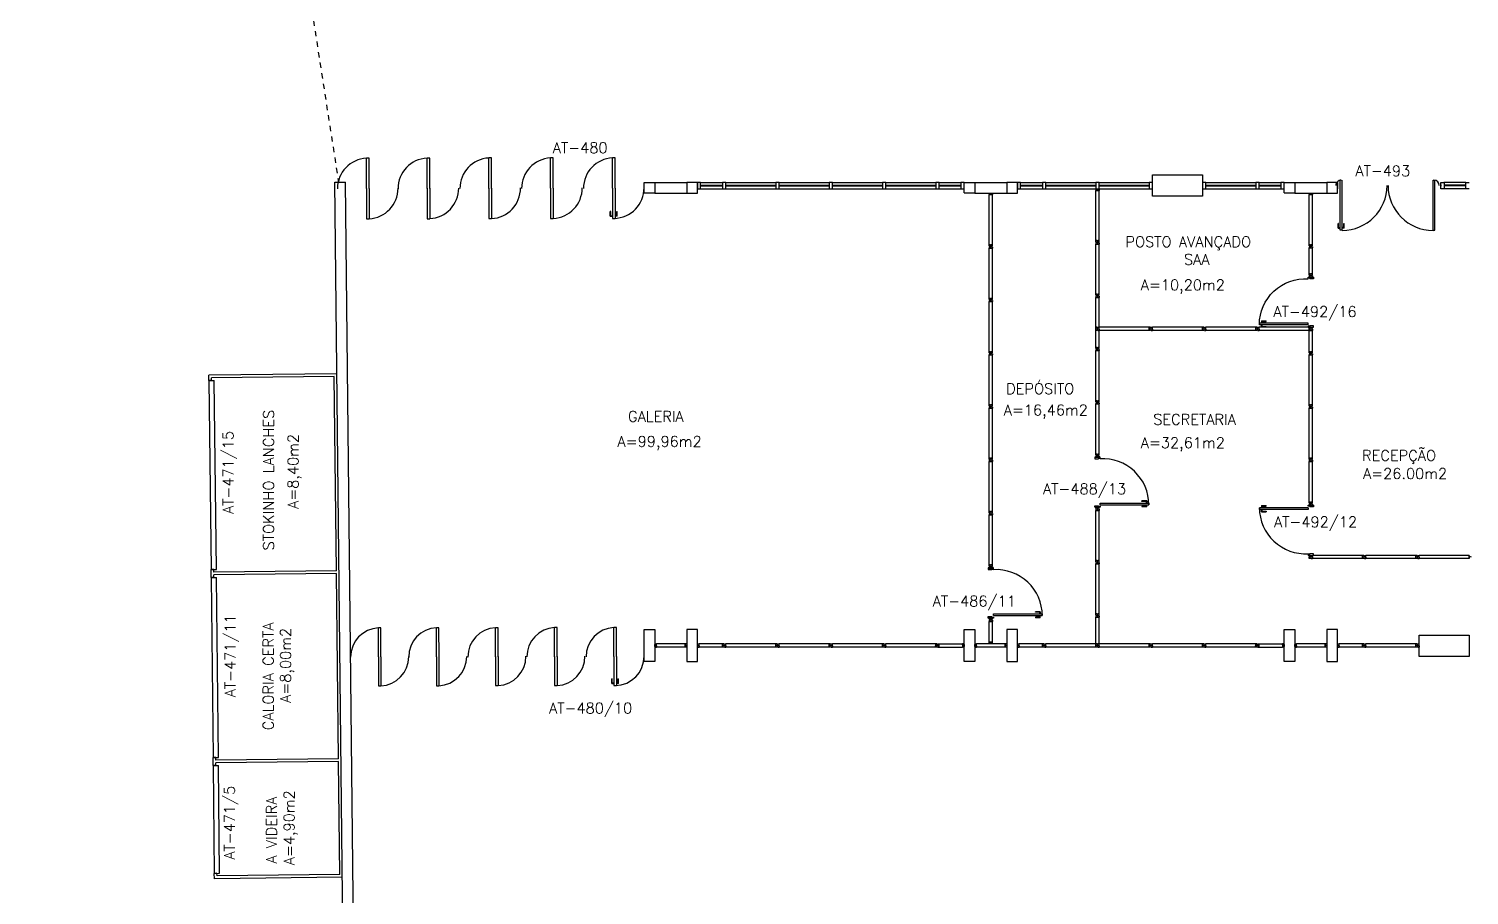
# Model space of a CAD drawing. Extents: x 34 to 586, y 527 to 658.
# Drawn here: x 37.04 to 64.05, y 546.27 to 562.52 of the extents above; entities that cross this region are included whole.
import ezdxf

# ---------------------------------------------------------------- set-up
doc = ezdxf.new("R2010")
doc.units = 0
doc.header["$LTSCALE"] = 0.02
doc.header["$MEASUREMENT"] = 0
doc.linetypes.add('HIDDEN2', pattern=[0.1875, 0.125, -0.0625])
doc.layers.get('0').update_dxf_attribs({"linetype": 'CONTINUOUS'})
for name, color, linetype in [('ALV', 2, 'CONTINUOUS'), ('AREA', 2, 'CONTINUOUS'), ('DIV', 2, 'CONTINUOUS'), ('ESQ', 2, 'CONTINUOUS'), ('ESTR', 3, 'CONTINUOUS'), ('PROJ', 1, 'HIDDEN2'), ('TEXTO', 2, 'CONTINUOUS'), ('TEXTO-ENDEREÇO', 2, 'CONTINUOUS')]:
    doc.layers.add(name, color=color, linetype=linetype)
doc.styles.add('UNB-100', font='simplex.shx', dxfattribs={"height": 0.2})
doc.styles.add('UNB-100-1', font='simplex.shx', dxfattribs={"height": 0.2})

# ---------------------------------------------------------------- blocks, each defined once
blk = doc.blocks.new('DIVMT-TTN')
for p, q in [((-0.03, 0.03), (-0.03, 0.006)), ((-0.008, 0.03), (-0.03, 0.03)), ((-0.0185, 0.006), (-0.03, 0.006)), ((-0.0185, -0.006), (-0.0185, 0.006)), ((-0.008, 0.03), (-0.008, 0.02)), ((-0.008, 0.02), (0.008, 0.02)), ((-0.0051, 0), (0.0051, 0)), ((0.0051, 0), (-0.0051, 0)), ((-0.0051, 0), (0.0051, 0)), ((0, -0.0051), (0, 0.0051)), ((0, 0.0051), (0, -0.0051)), ((0.008, 0.03), (0.008, 0.02)), ((0.008, 0.03), (0.03, 0.03)), ((0.0205, 0.006), (0.03, 0.006)), ((0.0205, -0.006), (0.0205, 0.006)), ((0.0205, 0.006), (0.0205, -0.006)), ((0.0205, 0.006), (0.03, 0.006)), ((0.97, 0.03), (0.03, 0.03)), ((0.03, 0.006), (0.03, 0.03)), ((0.03, -0.03), (0.03, 0.03)), ((0.03, -0.005), (0.03, 0.005)), ((0.97, -0.03), (0.97, 0.03)), ((0.97, 0.03), (0.97, 0.009)), ((0.97, 0.009), (0.97, 0.027)), ((0.9795, 0.006), (0.97, 0.006)), ((0.97, -0.005), (0.97, 0.005)), ((0.9795, 0.006), (0.9795, -0.006)), ((1.0051, 0), (0.9949, 0)), ((1, 0.0051), (1, -0.0051)), ((-0.0185, -0.006), (-0.03, -0.006)), ((-0.03, -0.03), (-0.03, -0.006)), ((-0.008, -0.03), (-0.03, -0.03)), ((-0.008, -0.03), (-0.008, -0.02)), ((-0.008, -0.02), (0.008, -0.02)), ((0.008, -0.03), (0.008, -0.02)), ((0.008, -0.03), (0.03, -0.03)), ((0.0205, -0.006), (0.03, -0.006)), ((0.0205, -0.006), (0.03, -0.006)), ((0.03, -0.006), (0.03, -0.03)), ((0.97, -0.03), (0.03, -0.03)), ((0.9795, -0.006), (0.97, -0.006)), ((0.97, -0.009), (0.97, -0.027))]:
    blk.add_line(p, q)
blk = doc.blocks.new('PDV2D-TTN')
at = {"layer": 'DIV'}
for p, q in [((0.03, 0.05), (0.06, 0.05)), ((0.03, 0.035), (0.03, 0.05)), ((0.03, -0.035), (0.03, 0.035)), ((0.06, 0.05), (0.06, -0.02)), ((0.941, 0.05), (0.941, -0.02)), ((0.971, 0.05), (0.941, 0.05)), ((0.971, 0.035), (0.971, 0.05)), ((0.971, -0.035), (0.971, 0.035)), ((0.03, -0.05), (0.03, -0.035)), ((0.05, -0.05), (0.03, -0.05)), ((0.05, -0.02), (0.06, -0.02)), ((0.05, -0.02), (0.05, -0.05)), ((0.079, -0.05), (0.109, -0.05)), ((0.079, -0.05), (0.079, -0.965)), ((0.109, -0.05), (0.109, -0.965)), ((0.951, -0.02), (0.941, -0.02)), ((0.951, -0.02), (0.951, -0.05)), ((0.951, -0.05), (0.971, -0.05)), ((0.971, -0.05), (0.971, -0.035)), ((0.109, -0.965), (0.079, -0.965))]:
    blk.add_line(p, q, dxfattribs=at)
at = {"layer": 'DIV', "color": 1}
for p, q in [((0.036, -0.925), (0.036, -0.835)), ((0.046, -0.835), (0.036, -0.835)), ((0.036, -0.915), (0.079, -0.915)), ((0.036, -0.925), (0.079, -0.925)), ((0.046, -0.915), (0.046, -0.835)), ((0.141, -0.915), (0.109, -0.915)), ((0.151, -0.925), (0.109, -0.925)), ((0.141, -0.915), (0.141, -0.835)), ((0.141, -0.835), (0.151, -0.835)), ((0.151, -0.925), (0.151, -0.835))]:
    blk.add_line(p, q, dxfattribs=at)
blk.add_arc((0.076, -0.1), 0.865, 270.2128, 3.3212, dxfattribs=at)
blk = doc.blocks.new('ESQCIR-TTN')
for p, q in [((0, 0), (0, -0.12)), ((0.06, 0), (0, 0)), ((0.06, 0), (0.477, 0)), ((0.06, -0.12), (0.06, 0)), ((0.53, 0), (0.47, 0)), ((0.47, 0), (0.47, -0.12)), ((0.53, 0), (1.472, 0)), ((0.53, -0.12), (0.53, 0)), ((1.53, 0), (1.47, 0)), ((1.47, 0), (1.47, -0.12)), ((1.53, 0), (2.472, 0)), ((1.53, -0.12), (1.53, 0)), ((2.53, 0), (2.47, 0)), ((2.47, 0), (2.47, -0.12)), ((2.53, 0), (3.472, 0)), ((2.53, -0.12), (2.53, 0)), ((3.53, 0), (3.47, 0)), ((3.47, 0), (3.47, -0.12)), ((3.53, 0), (4.472, 0)), ((3.53, -0.12), (3.53, 0)), ((4.53, 0), (4.47, 0)), ((4.47, 0), (4.47, -0.12)), ((4.53, 0), (4.941, 0)), ((4.53, -0.12), (4.53, 0)), ((4.941, 0), (4.941, -0.12)), ((5.001, 0), (4.941, 0)), ((5.001, -0.12), (5.001, 0)), ((0, -0.12), (0.06, -0.12)), ((0.06, -0.054), (0.477, -0.054)), ((0.06, -0.066), (0.477, -0.066)), ((0.06, -0.12), (0.477, -0.12)), ((0.47, -0.12), (0.53, -0.12)), ((0.53, -0.054), (1.472, -0.054)), ((0.53, -0.066), (1.472, -0.066)), ((0.53, -0.12), (1.472, -0.12)), ((1.47, -0.12), (1.53, -0.12)), ((1.53, -0.054), (2.472, -0.054)), ((1.53, -0.066), (2.472, -0.066)), ((1.53, -0.12), (2.472, -0.12)), ((2.47, -0.12), (2.53, -0.12)), ((2.53, -0.054), (3.472, -0.054)), ((2.53, -0.066), (3.472, -0.066)), ((2.53, -0.12), (3.472, -0.12)), ((3.47, -0.12), (3.53, -0.12)), ((3.53, -0.054), (4.472, -0.054)), ((3.53, -0.066), (4.472, -0.066)), ((3.53, -0.12), (4.472, -0.12)), ((4.47, -0.12), (4.53, -0.12)), ((4.53, -0.05), (4.941, -0.05)), ((4.53, -0.066), (4.941, -0.066)), ((4.53, -0.12), (4.941, -0.12)), ((4.941, -0.12), (5.001, -0.12))]:
    blk.add_line(p, q)
blk = doc.blocks.new('PILINT-TTN')
for points in [[(0, -0.197), (0, 0), (0.2, 0), (0.2, -0.2), (0, -0.2)], [(1, 0), (0.8, 0), (0.8, -0.2), (1, -0.2), (1, 0), (1, -0.12)]]:
    blk.add_lwpolyline(points)
for points in [[(0.2, -8.39), (0.2, -8.99), (0, -8.99), (0, -8.39)], [(0.8, -8.39), (0.8, -8.99), (1, -8.99), (1, -8.39)]]:
    blk.add_lwpolyline(points, close=True)
blk = doc.blocks.new('MTINI-TTN')
for p, q in [((-0.03, 0.008), (-0.03, 0.03)), ((0.03, 0.03), (-0.03, 0.03)), ((-0.03, 0.008), (-0.02, 0.008)), ((-0.009, 0.03), (-0.027, 0.03)), ((-0.02, 0.008), (-0.02, 0)), ((-0.001, 0), (-0.02, 0)), ((-0.006, 0.02), (-0.006, 0.03)), ((-0.006, 0.023), (-0.006, 0.027)), ((-0.006, 0.02), (0.006, 0.02)), ((0.005, 0.03), (-0.005, 0.03)), ((0.005, 0), (-0.005, 0)), ((0.004, 0.02), (-0.004, 0.02)), ((0.02, 0), (-0.001, 0)), ((0, -0.005), (0, 0.005)), ((0.006, 0.02), (0.006, 0.03)), ((0.006, 0.023), (0.006, 0.027)), ((0.009, 0.03), (0.027, 0.03)), ((0.03, 0.008), (0.02, 0.008)), ((0.02, 0), (0.02, 0.008)), ((0.03, 0.008), (0.03, 0.03))]:
    blk.add_line(p, q)
blk = doc.blocks.new('MTT-TTN')
for p, q in [((-0.008, 0.03), (-0.03, 0.03)), ((-0.03, 0.03), (-0.03, 0.006)), ((-0.0185, 0.006), (-0.03, 0.006)), ((-0.0185, -0.006), (-0.0185, 0.006)), ((-0.008, 0.03), (-0.008, 0.02)), ((-0.008, 0.02), (0.008, 0.02)), ((-0.0051, 0), (0.0051, 0)), ((0, -0.0051), (0, 0.0051)), ((0.008, 0.03), (0.03, 0.03)), ((0.008, 0.03), (0.008, 0.02)), ((0.0205, -0.006), (0.0205, 0.006)), ((0.0205, 0.006), (0.03, 0.006)), ((0.03, 0.006), (0.03, 0.03)), ((-0.03, -0.03), (-0.03, -0.006)), ((-0.0185, -0.006), (-0.03, -0.006)), ((-0.008, -0.03), (-0.03, -0.03)), ((-0.008, -0.02), (0.008, -0.02)), ((-0.008, -0.03), (-0.008, -0.02)), ((0.008, -0.03), (0.008, -0.02)), ((0.008, -0.03), (0.03, -0.03)), ((0.0205, -0.006), (0.03, -0.006)), ((0.03, -0.006), (0.03, -0.03))]:
    blk.add_line(p, q)
blk = doc.blocks.new('DIVINI-TTN')
for p, q in [((-0.005, 0), (0.005, 0)), ((0.008, 0.02), (0, 0.02)), ((0, 0.001), (0, 0.02)), ((0, -0.005), (0, 0.005)), ((0, -0.02), (0, 0.001)), ((0.008, 0.03), (0.03, 0.03)), ((0.008, 0.03), (0.008, 0.02)), ((0.02, 0.006), (0.03, 0.006)), ((0.02, 0.006), (0.02, -0.006)), ((0.02, -0.004), (0.02, 0.004)), ((0.023, 0.006), (0.027, 0.006)), ((0.97, 0.03), (0.03, 0.03)), ((0.03, -0.03), (0.03, 0.03)), ((0.03, 0.009), (0.03, 0.027)), ((0.03, -0.005), (0.03, 0.005)), ((0.97, 0.03), (0.97, 0.009)), ((0.97, -0.03), (0.97, 0.03)), ((0.97, 0.009), (0.97, 0.027)), ((0.98, 0.006), (0.97, 0.006)), ((0.97, -0.005), (0.97, 0.005)), ((0.98, 0.006), (0.98, -0.006)), ((0.99, 0), (1.008, 0)), ((0.999, 0.006), (0.999, -0.006)), ((0, -0.02), (0.008, -0.02)), ((0.008, -0.03), (0.008, -0.02)), ((0.008, -0.03), (0.03, -0.03)), ((0.02, -0.006), (0.03, -0.006)), ((0.023, -0.006), (0.027, -0.006)), ((0.03, -0.009), (0.03, -0.027)), ((0.97, -0.03), (0.03, -0.03)), ((0.98, -0.006), (0.97, -0.006)), ((0.97, -0.009), (0.97, -0.027))]:
    blk.add_line(p, q)
blk = doc.blocks.new('PDVDP-TTN')
at = {"color": 2}
for p, q in [((0.112, 0.84), (0.112, -0.1)), ((0.147, 0.84), (0.112, 0.84)), ((0.147, 0.84), (0.147, -0.1)), ((1.853, 0.84), (1.888, 0.84)), ((1.853, 0.84), (1.853, -0.1)), ((1.888, 0.84), (1.888, -0.1)), ((0.009, 0), (-0.009, 0)), ((0, -0.012), (0, 0.01)), ((0.147, -0.1), (0.112, -0.1))]:
    blk.add_line(p, q, dxfattribs=at)
at = {"color": 1}
for centre, radius, start, end in [((0.148, -0.002), 0.843, 0, 90), ((1.853, -0.002), 0.843, 90, 180), ((0.131, 0), 0.101, 180, 270), ((1.87, 0), 0.101, 270, 0)]:
    blk.add_arc(centre, radius, start, end, dxfattribs=at)

msp = doc.modelspace()

# ---------------------------------------------------------------- linework, layer by layer
at = {"layer": 'ALV'}
for p, q in [((42.976, 541.453), (42.776, 559.644)), ((42.776, 559.644), (42.976, 559.644)), ((43.176, 541.453), (42.976, 559.644)), ((48.776, 559.643), (49.378, 559.643)), ((54.776, 559.643), (55.378, 559.643)), ((60.776, 559.643), (61.378, 559.643)), ((48.776, 559.443), (49.378, 559.443)), ((54.776, 559.443), (55.378, 559.443)), ((60.776, 559.443), (61.378, 559.443))]:
    msp.add_line(p, q, dxfattribs=at)
at = {"layer": 'DIV'}
for p, q in [((61.047, 558.451), (61.047, 558.473)), ((61.047, 558.473), (61.071, 558.473)), ((61.047, 558.451), (61.057, 558.451)), ((61.047, 558.435), (61.057, 558.435)), ((61.047, 558.435), (61.047, 558.413)), ((61.047, 557.924), (61.047, 558.413)), ((61.071, 558.413), (61.047, 558.413)), ((61.047, 558.413), (61.107, 558.413)), ((61.057, 558.451), (61.057, 558.435)), ((61.071, 558.462), (61.071, 558.473)), ((61.071, 558.462), (61.083, 558.462)), ((61.071, 558.423), (61.083, 558.423)), ((61.071, 558.423), (61.071, 558.413)), ((61.083, 558.423), (61.071, 558.423)), ((61.071, 558.423), (61.071, 558.413)), ((61.072, 558.443), (61.082, 558.443)), ((61.082, 558.443), (61.072, 558.443)), ((61.072, 558.413), (61.082, 558.413)), ((61.077, 558.448), (61.077, 558.438)), ((61.077, 558.438), (61.077, 558.448)), ((61.077, 558.448), (61.077, 558.438)), ((61.083, 558.462), (61.083, 558.473)), ((61.107, 558.473), (61.083, 558.473)), ((61.083, 558.423), (61.083, 558.413)), ((61.083, 558.423), (61.083, 558.413)), ((61.083, 558.413), (61.107, 558.413)), ((61.107, 558.451), (61.097, 558.451)), ((61.097, 558.451), (61.097, 558.435)), ((61.107, 558.435), (61.097, 558.435)), ((61.107, 558.451), (61.107, 558.473)), ((61.107, 558.435), (61.107, 558.413)), ((61.107, 557.924), (61.107, 558.413)), ((61.047, 557.902), (61.047, 557.924)), ((61.047, 557.924), (61.071, 557.924)), ((61.047, 557.924), (61.107, 557.924)), ((61.047, 557.902), (61.057, 557.902)), ((61.047, 557.886), (61.057, 557.886)), ((61.047, 557.886), (61.047, 557.864)), ((61.071, 557.864), (61.047, 557.864)), ((61.047, 557.864), (61.107, 557.864)), ((61.068, 557.924), (61.05, 557.924)), ((61.057, 557.902), (61.057, 557.886)), ((61.071, 557.913), (61.071, 557.924)), ((61.071, 557.915), (61.071, 557.924)), ((61.083, 557.915), (61.071, 557.915)), ((61.071, 557.913), (61.083, 557.913)), ((61.071, 557.874), (61.083, 557.874)), ((61.071, 557.874), (61.071, 557.864)), ((61.083, 557.874), (61.071, 557.874)), ((61.071, 557.874), (61.071, 557.864)), ((61.072, 557.924), (61.082, 557.924)), ((61.072, 557.894), (61.082, 557.894)), ((61.082, 557.894), (61.072, 557.894)), ((61.082, 557.894), (61.072, 557.894)), ((61.072, 557.864), (61.082, 557.864)), ((61.077, 557.899), (61.077, 557.889)), ((61.077, 557.889), (61.077, 557.899)), ((61.077, 557.899), (61.077, 557.889)), ((61.077, 557.889), (61.077, 557.899)), ((61.083, 557.913), (61.083, 557.924)), ((61.107, 557.924), (61.083, 557.924)), ((61.083, 557.915), (61.083, 557.924)), ((61.083, 557.874), (61.083, 557.864)), ((61.083, 557.874), (61.083, 557.864)), ((61.083, 557.864), (61.107, 557.864)), ((61.086, 557.924), (61.104, 557.924)), ((61.107, 557.924), (61.086, 557.924)), ((61.107, 557.902), (61.097, 557.902)), ((61.097, 557.902), (61.097, 557.886)), ((61.107, 557.886), (61.097, 557.886)), ((61.107, 557.902), (61.107, 557.924)), ((61.107, 557.886), (61.107, 557.864)), ((61.047, 556.465), (61.047, 556.863)), ((61.047, 556.863), (61.107, 556.863)), ((61.107, 556.465), (61.107, 556.863)), ((61.047, 556.465), (61.107, 556.465)), ((61.068, 556.465), (61.05, 556.465)), ((61.071, 556.456), (61.071, 556.465)), ((61.083, 556.456), (61.071, 556.456)), ((61.072, 556.465), (61.082, 556.465)), ((61.082, 556.435), (61.072, 556.435)), ((61.077, 556.43), (61.077, 556.44)), ((61.083, 556.456), (61.083, 556.465)), ((61.086, 556.465), (61.104, 556.465)), ((61.107, 556.465), (61.086, 556.465)), ((42.816, 556.052), (40.416, 556.026)), ((40.417, 555.926), (40.416, 556.026)), ((40.467, 555.926), (40.417, 555.926)), ((42.766, 556.002), (40.466, 555.976)), ((40.467, 555.926), (40.466, 555.976)), ((42.806, 552.352), (42.766, 556.002)), ((57.046, 554.523), (57.046, 554.545)), ((57.046, 554.545), (57.07, 554.545)), ((57.046, 554.523), (57.056, 554.523)), ((57.046, 554.507), (57.056, 554.507)), ((57.046, 554.507), (57.046, 554.485)), ((57.07, 554.485), (57.046, 554.485)), ((57.046, 554.485), (57.106, 554.485)), ((57.056, 554.523), (57.056, 554.507)), ((57.07, 554.534), (57.07, 554.545)), ((57.07, 554.534), (57.082, 554.534)), ((57.07, 554.495), (57.082, 554.495)), ((57.07, 554.495), (57.07, 554.485)), ((57.082, 554.495), (57.07, 554.495)), ((57.07, 554.495), (57.07, 554.485)), ((57.071, 554.515), (57.081, 554.515)), ((57.081, 554.515), (57.071, 554.515)), ((57.071, 554.485), (57.081, 554.485)), ((57.076, 554.52), (57.076, 554.51)), ((57.076, 554.51), (57.076, 554.52)), ((57.076, 554.52), (57.076, 554.51)), ((57.082, 554.534), (57.082, 554.545)), ((57.106, 554.545), (57.082, 554.545)), ((57.082, 554.495), (57.082, 554.485)), ((57.082, 554.495), (57.082, 554.485)), ((57.082, 554.485), (57.106, 554.485)), ((57.106, 554.523), (57.096, 554.523)), ((57.096, 554.523), (57.096, 554.507)), ((57.106, 554.507), (57.096, 554.507)), ((57.106, 554.523), (57.106, 554.545)), ((57.106, 554.507), (57.106, 554.485)), ((61.047, 554.443), (61.047, 554.465)), ((61.047, 554.465), (61.071, 554.465)), ((61.047, 554.443), (61.057, 554.443)), ((61.057, 554.443), (61.057, 554.427)), ((61.071, 554.454), (61.071, 554.465)), ((61.071, 554.454), (61.083, 554.454)), ((61.077, 554.44), (61.077, 554.43)), ((61.077, 554.43), (61.077, 554.44)), ((61.077, 554.44), (61.077, 554.43)), ((61.083, 554.454), (61.083, 554.465)), ((61.107, 554.465), (61.083, 554.465)), ((61.107, 554.443), (61.097, 554.443)), ((61.097, 554.443), (61.097, 554.427)), ((61.107, 554.443), (61.107, 554.465)), ((61.047, 554.427), (61.057, 554.427)), ((61.047, 554.427), (61.047, 554.405)), ((61.047, 553.644), (61.047, 554.405)), ((61.071, 554.405), (61.047, 554.405)), ((61.047, 554.405), (61.107, 554.405)), ((61.071, 554.415), (61.083, 554.415)), ((61.071, 554.415), (61.071, 554.405)), ((61.083, 554.415), (61.071, 554.415)), ((61.071, 554.415), (61.071, 554.405)), ((61.072, 554.435), (61.082, 554.435)), ((61.082, 554.435), (61.072, 554.435)), ((61.072, 554.405), (61.082, 554.405)), ((61.083, 554.415), (61.083, 554.405)), ((61.083, 554.415), (61.083, 554.405)), ((61.083, 554.405), (61.107, 554.405)), ((61.107, 554.427), (61.097, 554.427)), ((61.107, 554.427), (61.107, 554.405)), ((61.107, 553.644), (61.107, 554.405)), ((61.047, 553.622), (61.047, 553.644)), ((61.047, 553.644), (61.071, 553.644)), ((61.047, 553.644), (61.107, 553.644)), ((61.068, 553.644), (61.05, 553.644)), ((61.071, 553.633), (61.071, 553.644)), ((61.071, 553.635), (61.071, 553.644)), ((61.083, 553.635), (61.071, 553.635)), ((61.071, 553.633), (61.083, 553.633)), ((61.072, 553.644), (61.082, 553.644)), ((61.083, 553.633), (61.083, 553.644)), ((61.107, 553.644), (61.083, 553.644)), ((61.083, 553.635), (61.083, 553.644)), ((61.086, 553.644), (61.104, 553.644)), ((61.107, 553.644), (61.086, 553.644)), ((61.107, 553.622), (61.107, 553.644)), ((61.047, 553.622), (61.057, 553.622)), ((61.047, 553.606), (61.057, 553.606)), ((61.047, 553.606), (61.047, 553.584)), ((61.071, 553.584), (61.047, 553.584)), ((61.047, 553.584), (61.107, 553.584)), ((61.057, 553.622), (61.057, 553.606)), ((61.071, 553.594), (61.083, 553.594)), ((61.071, 553.594), (61.071, 553.584)), ((61.083, 553.594), (61.071, 553.594)), ((61.071, 553.594), (61.071, 553.584)), ((61.072, 553.614), (61.082, 553.614)), ((61.082, 553.614), (61.072, 553.614)), ((61.082, 553.614), (61.072, 553.614)), ((61.072, 553.584), (61.082, 553.584)), ((61.077, 553.619), (61.077, 553.609)), ((61.077, 553.609), (61.077, 553.619)), ((61.077, 553.619), (61.077, 553.609)), ((61.077, 553.609), (61.077, 553.619)), ((61.083, 553.594), (61.083, 553.584)), ((61.083, 553.594), (61.083, 553.584)), ((61.083, 553.584), (61.107, 553.584)), ((61.107, 553.622), (61.097, 553.622)), ((61.097, 553.622), (61.097, 553.606)), ((61.107, 553.606), (61.097, 553.606)), ((61.107, 553.606), (61.107, 553.584)), ((40.506, 552.377), (40.456, 552.376)), ((40.457, 552.226), (40.456, 552.376)), ((40.506, 552.327), (40.506, 552.377)), ((42.806, 552.352), (40.506, 552.327)), ((42.807, 552.302), (40.507, 552.277)), ((42.845, 548.827), (42.807, 552.302)), ((55.047, 552.443), (55.047, 552.465)), ((55.047, 552.465), (55.071, 552.465)), ((55.047, 552.443), (55.057, 552.443)), ((55.047, 552.427), (55.057, 552.427)), ((55.047, 552.427), (55.047, 552.405)), ((55.071, 552.405), (55.047, 552.405)), ((55.047, 552.405), (55.107, 552.405)), ((55.057, 552.443), (55.057, 552.427)), ((55.071, 552.454), (55.071, 552.465)), ((55.071, 552.454), (55.083, 552.454)), ((55.071, 552.415), (55.083, 552.415)), ((55.071, 552.415), (55.071, 552.405)), ((55.083, 552.415), (55.071, 552.415)), ((55.071, 552.415), (55.071, 552.405)), ((55.072, 552.435), (55.082, 552.435)), ((55.082, 552.435), (55.072, 552.435)), ((55.072, 552.405), (55.082, 552.405)), ((55.077, 552.44), (55.077, 552.43)), ((55.077, 552.43), (55.077, 552.44)), ((55.077, 552.44), (55.077, 552.43)), ((55.083, 552.454), (55.083, 552.465)), ((55.107, 552.465), (55.083, 552.465)), ((55.083, 552.415), (55.083, 552.405)), ((55.083, 552.415), (55.083, 552.405)), ((55.083, 552.405), (55.107, 552.405)), ((55.107, 552.443), (55.097, 552.443)), ((55.097, 552.443), (55.097, 552.427)), ((55.107, 552.427), (55.097, 552.427)), ((55.107, 552.443), (55.107, 552.465)), ((55.107, 552.427), (55.107, 552.405)), ((40.507, 552.227), (40.457, 552.226)), ((40.507, 552.227), (40.507, 552.277)), ((57.046, 551.523), (57.046, 551.545)), ((57.046, 551.545), (57.07, 551.545)), ((57.046, 551.523), (57.056, 551.523)), ((57.046, 551.507), (57.056, 551.507)), ((57.046, 551.507), (57.046, 551.485)), ((57.046, 550.983), (57.046, 551.485)), ((57.07, 551.485), (57.046, 551.485)), ((57.046, 551.485), (57.106, 551.485)), ((57.056, 551.523), (57.056, 551.507)), ((57.07, 551.534), (57.07, 551.545)), ((57.07, 551.534), (57.082, 551.534)), ((57.07, 551.495), (57.082, 551.495)), ((57.07, 551.495), (57.07, 551.485)), ((57.082, 551.495), (57.07, 551.495)), ((57.07, 551.495), (57.07, 551.485)), ((57.071, 551.515), (57.081, 551.515)), ((57.081, 551.515), (57.071, 551.515)), ((57.071, 551.485), (57.081, 551.485)), ((57.076, 551.52), (57.076, 551.51)), ((57.076, 551.51), (57.076, 551.52)), ((57.076, 551.52), (57.076, 551.51)), ((57.082, 551.534), (57.082, 551.545)), ((57.106, 551.545), (57.082, 551.545)), ((57.082, 551.495), (57.082, 551.485)), ((57.082, 551.495), (57.082, 551.485)), ((57.082, 551.485), (57.106, 551.485)), ((57.106, 551.523), (57.096, 551.523)), ((57.096, 551.523), (57.096, 551.507)), ((57.106, 551.507), (57.096, 551.507)), ((57.106, 551.523), (57.106, 551.545)), ((57.106, 551.507), (57.106, 551.485)), ((57.106, 550.983), (57.106, 551.485)), ((55.047, 551.443), (55.047, 551.465)), ((55.047, 551.465), (55.071, 551.465)), ((55.047, 551.443), (55.057, 551.443)), ((55.047, 551.427), (55.057, 551.427)), ((55.047, 551.427), (55.047, 551.405)), ((55.071, 551.405), (55.047, 551.405)), ((55.047, 551.405), (55.107, 551.405)), ((55.047, 551.014), (55.047, 551.405)), ((55.057, 551.443), (55.057, 551.427)), ((55.071, 551.454), (55.071, 551.465)), ((55.071, 551.454), (55.083, 551.454)), ((55.071, 551.415), (55.083, 551.415)), ((55.071, 551.415), (55.071, 551.405)), ((55.083, 551.415), (55.071, 551.415)), ((55.071, 551.415), (55.071, 551.405)), ((55.072, 551.435), (55.082, 551.435)), ((55.082, 551.435), (55.072, 551.435)), ((55.072, 551.405), (55.082, 551.405)), ((55.077, 551.44), (55.077, 551.43)), ((55.077, 551.43), (55.077, 551.44)), ((55.077, 551.44), (55.077, 551.43)), ((55.083, 551.454), (55.083, 551.465)), ((55.107, 551.465), (55.083, 551.465)), ((55.083, 551.415), (55.083, 551.405)), ((55.083, 551.415), (55.083, 551.405)), ((55.083, 551.405), (55.107, 551.405)), ((55.107, 551.443), (55.097, 551.443)), ((55.097, 551.443), (55.097, 551.427)), ((55.107, 551.427), (55.097, 551.427)), ((55.107, 551.443), (55.107, 551.465)), ((55.107, 551.427), (55.107, 551.405)), ((55.107, 551.014), (55.107, 551.405)), ((48.771, 550.953), (48.781, 550.953)), ((48.776, 550.954), (48.776, 550.973)), ((48.784, 550.973), (48.776, 550.973)), ((48.776, 550.948), (48.776, 550.958)), ((48.776, 550.933), (48.776, 550.954)), ((48.776, 550.933), (48.784, 550.933)), ((48.784, 550.983), (48.784, 550.973)), ((48.784, 550.983), (48.806, 550.983)), ((48.784, 550.923), (48.784, 550.933)), ((48.797, 550.959), (48.797, 550.947)), ((48.797, 550.959), (48.806, 550.959)), ((48.797, 550.949), (48.797, 550.957)), ((48.797, 550.947), (48.806, 550.947)), ((48.799, 550.959), (48.803, 550.959)), ((48.799, 550.947), (48.803, 550.947)), ((48.806, 550.923), (48.806, 550.983)), ((49.346, 550.983), (48.806, 550.983)), ((48.806, 550.962), (48.806, 550.98)), ((48.806, 550.948), (48.806, 550.958)), ((48.806, 550.944), (48.806, 550.926)), ((49.346, 550.923), (49.346, 550.983)), ((49.346, 550.983), (49.346, 550.962)), ((49.346, 550.962), (49.346, 550.98)), ((49.356, 550.959), (49.346, 550.959)), ((49.346, 550.948), (49.346, 550.958)), ((49.356, 550.947), (49.346, 550.947)), ((49.346, 550.944), (49.346, 550.926)), ((49.356, 550.959), (49.356, 550.947)), ((49.367, 550.953), (49.384, 550.953)), ((49.375, 550.959), (49.375, 550.947)), ((49.571, 550.953), (49.581, 550.953)), ((49.584, 550.973), (49.576, 550.973)), ((49.576, 550.954), (49.576, 550.973)), ((49.576, 550.948), (49.576, 550.958)), ((49.576, 550.933), (49.576, 550.954)), ((49.576, 550.933), (49.584, 550.933)), ((49.584, 550.983), (49.606, 550.983)), ((49.584, 550.983), (49.584, 550.973)), ((49.584, 550.923), (49.584, 550.933)), ((49.597, 550.959), (49.606, 550.959)), ((49.597, 550.959), (49.597, 550.947)), ((49.597, 550.949), (49.597, 550.957)), ((49.597, 550.947), (49.606, 550.947)), ((49.599, 550.959), (49.603, 550.959)), ((49.599, 550.947), (49.603, 550.947)), ((50.047, 550.983), (49.606, 550.983)), ((49.606, 550.923), (49.606, 550.983)), ((49.606, 550.962), (49.606, 550.98)), ((49.606, 550.948), (49.606, 550.958)), ((49.606, 550.944), (49.606, 550.926)), ((50.047, 550.923), (50.047, 550.983)), ((50.047, 550.983), (50.047, 550.962)), ((50.047, 550.962), (50.047, 550.98)), ((50.057, 550.959), (50.047, 550.959)), ((50.047, 550.948), (50.047, 550.958)), ((50.057, 550.947), (50.047, 550.947)), ((50.047, 550.944), (50.047, 550.926)), ((50.057, 550.959), (50.057, 550.947)), ((50.068, 550.953), (50.085, 550.953)), ((50.076, 550.959), (50.076, 550.947)), ((54.084, 550.953), (54.067, 550.953)), ((54.076, 550.947), (54.076, 550.959)), ((54.095, 550.947), (54.095, 550.959)), ((54.095, 550.959), (54.105, 550.959)), ((54.095, 550.947), (54.105, 550.947)), ((54.105, 550.983), (54.546, 550.983)), ((54.105, 550.983), (54.105, 550.923)), ((54.105, 550.962), (54.105, 550.98)), ((54.105, 550.958), (54.105, 550.948)), ((54.105, 550.944), (54.105, 550.926)), ((54.105, 550.923), (54.105, 550.944)), ((54.546, 550.983), (54.546, 550.923)), ((54.568, 550.983), (54.546, 550.983)), ((54.546, 550.962), (54.546, 550.98)), ((54.556, 550.959), (54.546, 550.959)), ((54.546, 550.958), (54.546, 550.948)), ((54.556, 550.947), (54.546, 550.947)), ((54.546, 550.944), (54.546, 550.926)), ((54.554, 550.959), (54.549, 550.959)), ((54.554, 550.947), (54.549, 550.947)), ((54.556, 550.947), (54.556, 550.959)), ((54.556, 550.957), (54.556, 550.949)), ((54.568, 550.983), (54.568, 550.973)), ((54.576, 550.973), (54.568, 550.973)), ((54.568, 550.933), (54.576, 550.933)), ((54.568, 550.923), (54.568, 550.933)), ((54.581, 550.953), (54.571, 550.953)), ((54.576, 550.973), (54.576, 550.952)), ((54.576, 550.958), (54.576, 550.948)), ((54.576, 550.952), (54.576, 550.933)), ((54.771, 550.953), (54.781, 550.953)), ((54.784, 550.973), (54.776, 550.973)), ((54.776, 550.954), (54.776, 550.973)), ((54.776, 550.948), (54.776, 550.958)), ((54.776, 550.933), (54.776, 550.954)), ((54.776, 550.933), (54.784, 550.933)), ((54.784, 550.983), (54.806, 550.983)), ((54.784, 550.983), (54.784, 550.973)), ((54.784, 550.923), (54.784, 550.933)), ((54.797, 550.959), (54.806, 550.959)), ((54.797, 550.959), (54.797, 550.947)), ((54.797, 550.949), (54.797, 550.957)), ((54.797, 550.947), (54.806, 550.947)), ((54.799, 550.959), (54.803, 550.959)), ((54.799, 550.947), (54.803, 550.947)), ((54.806, 550.923), (54.806, 550.983)), ((55.348, 550.983), (54.806, 550.983)), ((54.806, 550.962), (54.806, 550.98)), ((54.806, 550.948), (54.806, 550.958)), ((54.806, 550.944), (54.806, 550.926)), ((55.047, 551.014), (55.107, 551.014)), ((55.047, 551.014), (55.107, 551.014)), ((55.068, 551.014), (55.05, 551.014)), ((55.068, 551.014), (55.05, 551.014)), ((55.071, 551.004), (55.071, 551.014)), ((55.071, 551.004), (55.071, 551.014)), ((55.083, 551.004), (55.071, 551.004)), ((55.083, 551.004), (55.071, 551.004)), ((55.072, 551.014), (55.082, 551.014)), ((55.072, 551.014), (55.082, 551.014)), ((55.082, 550.984), (55.072, 550.984)), ((55.082, 550.984), (55.072, 550.984)), ((55.077, 550.979), (55.077, 550.989)), ((55.077, 550.979), (55.077, 550.989)), ((55.083, 551.004), (55.083, 551.014)), ((55.083, 551.004), (55.083, 551.014)), ((55.107, 551.014), (55.086, 551.014)), ((55.086, 551.014), (55.104, 551.014)), ((55.107, 551.014), (55.086, 551.014)), ((55.086, 551.014), (55.104, 551.014)), ((55.348, 550.983), (55.348, 550.962)), ((55.348, 550.923), (55.348, 550.983)), ((55.348, 550.962), (55.348, 550.98)), ((55.358, 550.959), (55.348, 550.959)), ((55.348, 550.948), (55.348, 550.958)), ((55.358, 550.947), (55.348, 550.947)), ((55.348, 550.944), (55.348, 550.926)), ((55.358, 550.959), (55.358, 550.947)), ((55.369, 550.953), (55.386, 550.953)), ((55.377, 550.959), (55.377, 550.947)), ((55.571, 550.953), (55.581, 550.953)), ((55.584, 550.973), (55.576, 550.973)), ((55.576, 550.954), (55.576, 550.973)), ((55.576, 550.948), (55.576, 550.958)), ((55.576, 550.933), (55.576, 550.954)), ((55.576, 550.933), (55.584, 550.933)), ((55.584, 550.983), (55.606, 550.983)), ((55.584, 550.983), (55.584, 550.973)), ((55.584, 550.923), (55.584, 550.933)), ((55.597, 550.959), (55.606, 550.959)), ((55.597, 550.959), (55.597, 550.947)), ((55.597, 550.949), (55.597, 550.957)), ((55.597, 550.947), (55.606, 550.947)), ((55.599, 550.959), (55.603, 550.959)), ((55.599, 550.947), (55.603, 550.947)), ((56.047, 550.983), (55.606, 550.983)), ((55.606, 550.923), (55.606, 550.983)), ((55.606, 550.962), (55.606, 550.98)), ((55.606, 550.948), (55.606, 550.958)), ((55.606, 550.944), (55.606, 550.926)), ((56.047, 550.983), (56.047, 550.962)), ((56.047, 550.923), (56.047, 550.983)), ((56.047, 550.962), (56.047, 550.98)), ((56.057, 550.959), (56.047, 550.959)), ((56.047, 550.948), (56.047, 550.958)), ((56.057, 550.947), (56.047, 550.947)), ((56.047, 550.944), (56.047, 550.926)), ((56.057, 550.959), (56.057, 550.947)), ((56.068, 550.953), (56.085, 550.953)), ((56.076, 550.959), (56.076, 550.947)), ((57.046, 550.983), (57.106, 550.983)), ((57.067, 550.983), (57.049, 550.983)), ((57.07, 550.974), (57.07, 550.983)), ((57.082, 550.974), (57.07, 550.974)), ((57.071, 550.983), (57.081, 550.983)), ((57.081, 550.953), (57.071, 550.953)), ((57.076, 550.948), (57.076, 550.958)), ((57.082, 550.974), (57.082, 550.983)), ((57.085, 550.983), (57.103, 550.983)), ((57.106, 550.983), (57.085, 550.983)), ((60.084, 550.953), (60.067, 550.953)), ((60.076, 550.947), (60.076, 550.959)), ((60.095, 550.959), (60.105, 550.959)), ((60.095, 550.947), (60.095, 550.959)), ((60.095, 550.947), (60.105, 550.947)), ((60.105, 550.983), (60.546, 550.983)), ((60.105, 550.983), (60.105, 550.923)), ((60.105, 550.962), (60.105, 550.98)), ((60.105, 550.958), (60.105, 550.948)), ((60.105, 550.923), (60.105, 550.944)), ((60.105, 550.944), (60.105, 550.926)), ((60.546, 550.983), (60.546, 550.923)), ((60.568, 550.983), (60.546, 550.983)), ((60.546, 550.962), (60.546, 550.98)), ((60.556, 550.959), (60.546, 550.959)), ((60.546, 550.958), (60.546, 550.948)), ((60.556, 550.947), (60.546, 550.947)), ((60.546, 550.944), (60.546, 550.926)), ((60.554, 550.959), (60.549, 550.959)), ((60.554, 550.947), (60.549, 550.947)), ((60.556, 550.947), (60.556, 550.959)), ((60.556, 550.957), (60.556, 550.949)), ((60.568, 550.983), (60.568, 550.973)), ((60.576, 550.973), (60.568, 550.973)), ((60.568, 550.933), (60.576, 550.933)), ((60.568, 550.923), (60.568, 550.933)), ((60.581, 550.953), (60.571, 550.953)), ((60.576, 550.973), (60.576, 550.952)), ((60.576, 550.958), (60.576, 550.948)), ((60.576, 550.952), (60.576, 550.933)), ((60.771, 550.953), (60.781, 550.953)), ((60.784, 550.973), (60.776, 550.973)), ((60.776, 550.954), (60.776, 550.973)), ((60.776, 550.948), (60.776, 550.958)), ((60.776, 550.933), (60.776, 550.954)), ((60.776, 550.933), (60.784, 550.933)), ((60.784, 550.983), (60.806, 550.983)), ((60.784, 550.983), (60.784, 550.973)), ((60.784, 550.923), (60.784, 550.933)), ((60.797, 550.959), (60.806, 550.959)), ((60.797, 550.959), (60.797, 550.947)), ((60.797, 550.949), (60.797, 550.957)), ((60.797, 550.947), (60.806, 550.947)), ((60.799, 550.959), (60.803, 550.959)), ((60.799, 550.947), (60.803, 550.947)), ((60.806, 550.923), (60.806, 550.983)), ((61.348, 550.983), (60.806, 550.983)), ((60.806, 550.962), (60.806, 550.98)), ((60.806, 550.948), (60.806, 550.958)), ((60.806, 550.944), (60.806, 550.926)), ((61.348, 550.983), (61.348, 550.962)), ((61.348, 550.923), (61.348, 550.983)), ((61.348, 550.962), (61.348, 550.98)), ((61.358, 550.959), (61.348, 550.959)), ((61.348, 550.948), (61.348, 550.958)), ((61.358, 550.947), (61.348, 550.947)), ((61.348, 550.944), (61.348, 550.926)), ((61.358, 550.959), (61.358, 550.947)), ((61.369, 550.953), (61.386, 550.953)), ((61.377, 550.959), (61.377, 550.947)), ((61.571, 550.953), (61.581, 550.953)), ((61.584, 550.973), (61.576, 550.973)), ((61.576, 550.954), (61.576, 550.973)), ((61.576, 550.948), (61.576, 550.958)), ((61.576, 550.933), (61.576, 550.954)), ((61.576, 550.933), (61.584, 550.933)), ((61.584, 550.983), (61.606, 550.983)), ((61.584, 550.983), (61.584, 550.973)), ((61.584, 550.923), (61.584, 550.933)), ((61.597, 550.959), (61.606, 550.959)), ((61.597, 550.959), (61.597, 550.947)), ((61.597, 550.949), (61.597, 550.957)), ((61.597, 550.947), (61.606, 550.947)), ((61.599, 550.959), (61.603, 550.959)), ((61.599, 550.947), (61.603, 550.947)), ((62.047, 550.983), (61.606, 550.983)), ((61.606, 550.923), (61.606, 550.983)), ((61.606, 550.962), (61.606, 550.98)), ((61.606, 550.948), (61.606, 550.958)), ((61.606, 550.944), (61.606, 550.926)), ((62.047, 550.923), (62.047, 550.983)), ((62.047, 550.983), (62.047, 550.962)), ((62.047, 550.962), (62.047, 550.98)), ((62.057, 550.959), (62.047, 550.959)), ((62.047, 550.948), (62.047, 550.958)), ((62.057, 550.947), (62.047, 550.947)), ((62.047, 550.944), (62.047, 550.926)), ((62.057, 550.959), (62.057, 550.947)), ((62.068, 550.953), (62.085, 550.953)), ((62.076, 550.959), (62.076, 550.947)), ((48.784, 550.923), (48.806, 550.923)), ((49.346, 550.923), (48.806, 550.923)), ((49.584, 550.923), (49.606, 550.923)), ((50.047, 550.923), (49.606, 550.923)), ((54.105, 550.923), (54.546, 550.923)), ((54.568, 550.923), (54.546, 550.923)), ((54.784, 550.923), (54.806, 550.923)), ((55.348, 550.923), (54.806, 550.923)), ((55.584, 550.923), (55.606, 550.923)), ((56.047, 550.923), (55.606, 550.923)), ((60.105, 550.923), (60.546, 550.923)), ((60.568, 550.923), (60.546, 550.923)), ((60.784, 550.923), (60.806, 550.923)), ((61.348, 550.923), (60.806, 550.923)), ((61.584, 550.923), (61.606, 550.923)), ((62.047, 550.923), (61.606, 550.923)), ((40.545, 548.852), (40.495, 548.851)), ((40.496, 548.701), (40.495, 548.851)), ((40.545, 548.802), (40.545, 548.852)), ((42.845, 548.827), (40.545, 548.802)), ((42.846, 548.777), (40.546, 548.752)), ((42.869, 546.652), (42.846, 548.777)), ((40.546, 548.702), (40.496, 548.701)), ((40.546, 548.702), (40.546, 548.752)), ((40.568, 546.677), (40.518, 546.676)), ((40.52, 546.576), (40.518, 546.676)), ((40.569, 546.627), (40.568, 546.677)), ((42.869, 546.652), (40.569, 546.627)), ((42.919, 546.603), (40.52, 546.576))]:
    msp.add_line(p, q, dxfattribs=at)
at = {"layer": 'DIV', "color": 1}
for p, q in [((40.417, 555.926), (40.517, 555.927)), ((40.417, 555.926), (40.456, 552.376)), ((40.556, 552.377), (40.517, 555.927)), ((40.456, 552.376), (40.556, 552.377)), ((40.457, 552.226), (40.557, 552.227)), ((40.457, 552.226), (40.495, 548.851)), ((40.595, 548.852), (40.557, 552.227)), ((40.495, 548.851), (40.595, 548.852)), ((40.496, 548.701), (40.596, 548.702)), ((40.496, 548.701), (40.518, 546.676)), ((40.618, 546.677), (40.596, 548.702)), ((40.518, 546.676), (40.618, 546.677))]:
    msp.add_line(p, q, dxfattribs=at)
at = {"layer": 'DIV'}
for points in [[(59.046, 559.783), (59.046, 559.383), (58.106, 559.383), (58.106, 559.783), (59.046, 559.783)], [(64.046, 551.147), (64.046, 550.747), (63.106, 550.747), (63.106, 551.147), (64.046, 551.147)]]:
    msp.add_lwpolyline(points, close=True, dxfattribs=at)
at = {"layer": 'ESQ'}
for p, q in [((43.37, 559.525), (43.37, 560.095)), ((43.42, 560.095), (43.37, 560.095)), ((43.42, 559.525), (43.42, 560.095)), ((44.507, 559.528), (44.506, 560.098)), ((44.556, 560.098), (44.506, 560.098)), ((44.557, 559.528), (44.556, 560.098)), ((45.666, 559.53), (45.666, 560.1)), ((45.716, 560.1), (45.666, 560.1)), ((45.716, 559.53), (45.716, 560.1)), ((46.872, 560.102), (46.822, 560.102)), ((46.823, 559.532), (46.822, 560.102)), ((46.873, 559.532), (46.872, 560.102)), ((47.984, 559.533), (47.983, 560.103)), ((48.033, 560.103), (47.983, 560.103)), ((48.034, 559.533), (48.033, 560.103)), ((55.576, 559.643), (55.576, 559.523)), ((55.636, 559.643), (55.576, 559.643)), ((55.636, 559.643), (56.053, 559.643)), ((55.636, 559.523), (55.636, 559.643)), ((55.636, 559.589), (56.053, 559.589)), ((55.636, 559.577), (56.053, 559.577)), ((56.106, 559.643), (56.046, 559.643)), ((56.046, 559.643), (56.046, 559.523)), ((56.106, 559.523), (56.106, 559.643)), ((56.106, 559.643), (57.048, 559.643)), ((56.106, 559.589), (57.048, 559.589)), ((56.106, 559.577), (57.048, 559.577)), ((57.106, 559.643), (57.046, 559.643)), ((57.046, 559.643), (57.046, 559.523)), ((57.106, 559.643), (58.048, 559.643)), ((57.106, 559.523), (57.106, 559.643)), ((57.106, 559.589), (58.048, 559.589)), ((57.106, 559.577), (58.048, 559.577)), ((58.106, 559.643), (58.046, 559.643)), ((58.046, 559.643), (58.046, 559.523)), ((58.106, 559.523), (58.106, 559.643)), ((59.106, 559.643), (59.046, 559.643)), ((59.046, 559.643), (59.046, 559.523)), ((59.106, 559.523), (59.106, 559.643)), ((59.106, 559.643), (60.048, 559.643)), ((59.106, 559.589), (60.048, 559.589)), ((59.106, 559.577), (60.048, 559.577)), ((60.106, 559.643), (60.046, 559.643)), ((60.046, 559.643), (60.046, 559.523)), ((60.106, 559.643), (60.517, 559.643)), ((60.106, 559.523), (60.106, 559.643)), ((60.106, 559.593), (60.517, 559.593)), ((60.106, 559.577), (60.517, 559.577)), ((60.517, 559.643), (60.517, 559.523)), ((60.577, 559.643), (60.517, 559.643)), ((60.577, 559.523), (60.577, 559.643)), ((63.516, 559.523), (63.516, 559.643)), ((63.516, 559.643), (63.576, 559.643)), ((63.986, 559.643), (63.569, 559.643)), ((63.986, 559.589), (63.569, 559.589)), ((63.986, 559.577), (63.569, 559.577)), ((63.576, 559.643), (63.576, 559.523)), ((63.986, 559.643), (64.046, 559.643)), ((63.986, 559.523), (63.986, 559.643)), ((43.369, 559.528), (43.369, 558.958)), ((43.419, 559.528), (43.419, 558.958)), ((44.506, 559.531), (44.507, 558.961)), ((44.556, 559.531), (44.557, 558.961)), ((45.665, 559.533), (45.666, 558.963)), ((45.715, 559.533), (45.716, 558.963)), ((46.822, 559.535), (46.823, 558.965)), ((46.872, 559.535), (46.873, 558.965)), ((47.982, 559.536), (47.983, 558.966)), ((48.032, 559.536), (48.033, 558.966)), ((55.576, 559.523), (55.636, 559.523)), ((55.636, 559.523), (56.053, 559.523)), ((56.046, 559.523), (56.106, 559.523)), ((56.106, 559.523), (57.048, 559.523)), ((57.046, 559.523), (57.106, 559.523)), ((57.106, 559.523), (58.048, 559.523)), ((58.046, 559.523), (58.106, 559.523)), ((59.046, 559.523), (59.106, 559.523)), ((59.106, 559.523), (60.048, 559.523)), ((60.046, 559.523), (60.106, 559.523)), ((60.106, 559.523), (60.517, 559.523)), ((60.517, 559.523), (60.577, 559.523)), ((63.576, 559.523), (63.516, 559.523)), ((63.986, 559.523), (63.569, 559.523)), ((64.046, 559.523), (63.986, 559.523)), ((47.943, 559.006), (47.943, 559.096)), ((47.953, 559.096), (47.943, 559.096)), ((47.953, 559.016), (47.953, 559.096)), ((48.063, 559.016), (48.063, 559.096)), ((48.063, 559.096), (48.073, 559.096)), ((48.073, 559.006), (48.073, 559.096)), ((43.369, 558.958), (43.419, 558.958)), ((44.507, 558.961), (44.557, 558.961)), ((45.666, 558.963), (45.716, 558.963)), ((46.823, 558.965), (46.873, 558.965)), ((47.943, 559.006), (47.983, 559.006)), ((47.953, 559.016), (47.983, 559.016)), ((47.983, 558.966), (48.033, 558.966)), ((48.063, 559.016), (48.033, 559.016)), ((48.073, 559.006), (48.033, 559.006)), ((61.598, 558.873), (61.588, 558.873)), ((61.588, 558.783), (61.588, 558.873)), ((61.588, 558.783), (61.628, 558.783)), ((61.598, 558.793), (61.598, 558.873)), ((61.598, 558.793), (61.628, 558.793)), ((61.693, 558.793), (61.663, 558.793)), ((61.703, 558.783), (61.663, 558.783)), ((61.693, 558.873), (61.703, 558.873)), ((61.693, 558.793), (61.693, 558.873)), ((61.703, 558.783), (61.703, 558.873)), ((43.595, 550.736), (43.595, 551.281)), ((43.643, 551.281), (43.595, 551.281)), ((43.643, 550.736), (43.643, 551.281)), ((44.683, 550.739), (44.682, 551.284)), ((44.73, 551.284), (44.682, 551.284)), ((44.731, 550.739), (44.73, 551.284)), ((45.792, 550.741), (45.791, 551.286)), ((45.839, 551.286), (45.791, 551.286)), ((45.84, 550.741), (45.839, 551.286)), ((46.946, 551.288), (46.898, 551.287)), ((46.899, 550.742), (46.898, 551.287)), ((46.947, 550.742), (46.946, 551.288)), ((48.009, 550.744), (48.008, 551.289)), ((48.056, 551.289), (48.008, 551.289)), ((48.057, 550.744), (48.056, 551.289)), ((43.594, 550.739), (43.594, 550.194)), ((43.641, 550.739), (43.641, 550.194)), ((44.682, 550.742), (44.682, 550.196)), ((44.729, 550.742), (44.73, 550.197)), ((45.791, 550.743), (45.792, 550.198)), ((45.839, 550.744), (45.839, 550.198)), ((46.898, 550.745), (46.898, 550.2)), ((46.945, 550.745), (46.946, 550.2)), ((48.008, 550.747), (48.009, 550.201)), ((48.056, 550.747), (48.057, 550.201)), ((43.594, 550.194), (43.641, 550.194)), ((44.682, 550.196), (44.73, 550.197)), ((45.792, 550.198), (45.84, 550.198)), ((46.898, 550.2), (46.946, 550.2)), ((47.97, 550.239), (47.97, 550.326)), ((47.97, 550.239), (48.009, 550.239)), ((47.98, 550.326), (47.971, 550.326)), ((47.98, 550.249), (47.98, 550.326)), ((47.98, 550.249), (48.009, 550.249)), ((48.009, 550.201), (48.057, 550.201)), ((48.085, 550.249), (48.057, 550.249)), ((48.095, 550.239), (48.057, 550.239)), ((48.085, 550.249), (48.085, 550.326)), ((48.085, 550.326), (48.095, 550.326)), ((48.095, 550.239), (48.095, 550.326))]:
    msp.add_line(p, q, dxfattribs=at)
for centre, radius, start, end in [((43.397, 559.524), 0.571, 92.7195, 180.2731), ((44.534, 559.527), 0.571, 92.8064, 180.36), ((45.694, 559.529), 0.571, 92.8064, 180.36), ((46.85, 559.53), 0.571, 92.8064, 180.36), ((48.011, 559.532), 0.571, 92.8064, 180.36), ((43.392, 559.53), 0.571, 272.7195, 0.2731), ((44.529, 559.533), 0.571, 272.8064, 0.36), ((45.688, 559.534), 0.571, 272.8064, 0.36), ((46.845, 559.536), 0.571, 272.8064, 0.36), ((48.007, 559.536), 0.569, 270.8371, 0.8371), ((43.621, 550.735), 0.547, 92.7195, 180.2731), ((44.709, 550.738), 0.547, 92.8064, 180.36), ((45.818, 550.739), 0.547, 92.8064, 180.36), ((46.925, 550.741), 0.547, 92.8064, 180.36), ((48.035, 550.742), 0.547, 92.8064, 180.36), ((43.615, 550.74), 0.547, 272.7195, 0.2731), ((44.703, 550.743), 0.547, 272.8064, 0.36), ((45.813, 550.745), 0.547, 272.8064, 0.36), ((46.919, 550.746), 0.547, 272.8064, 0.36), ((48.031, 550.746), 0.545, 270.8371, 0.8371)]:
    msp.add_arc(centre, radius, start, end, dxfattribs=at)
at = {"layer": 'PROJ', "ltscale": 2}
msp.add_line((37.04, 597.068), (42.847, 559.644), dxfattribs=at)

# ---------------------------------------------------------------- block references
at = {"layer": 'DIV'}
for name, p, rotation in [('DIVINI-TTN', (55.077, 559.443), 269.9999999999998), ('DIVINI-TTN', (57.076, 559.523), 269.9999999999998), ('DIVINI-TTN', (61.077, 559.443), 269.9999999999998), ('DIVMT-TTN', (57.076, 558.515), 269.9999999999998), ('DIVMT-TTN', (55.077, 558.435), 269.9999999999998), ('DIVMT-TTN', (55.077, 557.435), 269.9999999999998), ('DIVMT-TTN', (57.076, 557.515), 269.9999999999998), ('DIVMT-TTN', (57.077, 556.893), 359.9999999999999), ('DIVMT-TTN', (58.077, 556.893), 359.9999999999999), ('DIVMT-TTN', (59.077, 556.893), 359.9999999999999), ('DIVMT-TTN', (60.077, 556.893), 359.9999999999999), ('MTT-TTN', (61.077, 556.893), 359.9999999999999), ('DIVMT-TTN', (55.077, 556.435), 269.9999999999998), ('DIVMT-TTN', (57.076, 556.515), 269.9999999999998), ('DIVMT-TTN', (61.077, 556.435), 269.9999999999998), ('DIVMT-TTN', (57.076, 555.515), 269.9999999999998), ('DIVMT-TTN', (55.077, 555.435), 269.9999999999998), ('DIVMT-TTN', (61.077, 555.435), 269.9999999999998), ('DIVMT-TTN', (55.077, 554.435), 269.9999999999998), ('PDV2D-TTN', (57.076, 553.515), 89.9999999999998), ('DIVMT-TTN', (55.077, 553.435), 269.9999999999998), ('DIVMT-TTN', (57.076, 553.515), 269.9999999999998), ('PDV2D-TTN', (61.077, 553.614), 269.9999999999998), ('DIVMT-TTN', (61.077, 552.613), 359.9999999999999), ('DIVMT-TTN', (62.077, 552.613), 359.9999999999999), ('DIVMT-TTN', (63.077, 552.613), 359.9999999999999), ('PDV2D-TTN', (55.077, 551.435), 89.9999999999998), ('DIVMT-TTN', (57.076, 552.515), 269.9999999999998), ('MTINI-TTN', (49.376, 550.953), 89.9999999999998), ('DIVMT-TTN', (50.076, 550.953), 359.9999999999999), ('DIVMT-TTN', (51.076, 550.953), 359.9999999999999), ('DIVMT-TTN', (52.076, 550.953), 359.9999999999999), ('DIVMT-TTN', (53.076, 550.953), 359.9999999999999), ('MTT-TTN', (54.071, 550.953), 359.9999999999999), ('MTINI-TTN', (55.077, 550.984), 359.9999999999999), ('MTINI-TTN', (55.077, 550.984), 359.9999999999999), ('MTINI-TTN', (55.377, 550.951), 89.9999999999998), ('DIVMT-TTN', (56.076, 550.953), 359.9999999999999), ('DIVMT-TTN', (57.076, 550.953), 359.9999999999999), ('DIVMT-TTN', (58.076, 550.953), 359.9999999999999), ('DIVMT-TTN', (59.076, 550.953), 359.9999999999999), ('MTT-TTN', (60.071, 550.953), 359.9999999999999), ('MTINI-TTN', (61.377, 550.951), 89.9999999999998), ('DIVMT-TTN', (62.076, 550.953), 359.9999999999999), ('MTT-TTN', (63.076, 550.953), 359.9999999999999)]:
    msp.add_blockref(name, p, dxfattribs=dict(at, rotation=rotation))
at = {"layer": 'DIV', "xscale": -1, "rotation": 269.9999999999998}
msp.add_blockref('PDV2D-TTN', (61.077, 556.893), dxfattribs=at)
at = {"layer": 'ESQ'}
for name, p, rotation in [('ESQCIR-TTN', (49.576, 559.643), 359.9999999999999), ('PDVDP-TTN', (63.516, 559.583), 179.9999999999999)]:
    msp.add_blockref(name, p, dxfattribs=dict(at, rotation=rotation))
at = {"layer": 'ESTR', "rotation": 359.9999999999999}
for p in [(48.576, 559.643), (54.576, 559.643), (60.576, 559.643)]:
    msp.add_blockref('PILINT-TTN', p, dxfattribs=at)

# ---------------------------------------------------------------- texts
at = {"layer": 'AREA', "style": 'UNB-100'}
for s, rotation, p in [('A=10,20m2', 360, (57.888, 557.618)), ('A=16,46m2', 360, (55.319, 555.27)), ('A=8,40m2', 90, (42.094, 553.515)), ('A=99,96m2', 360, (48.078, 554.681)), ('A=32,61m2', 360, (57.888, 554.657)), ('A=26.00m2', 360, (62.055, 554.079)), ('A=8,00m2', 90, (41.953, 549.876)), ('A=4,90m2', 90, (42.021, 546.828))]:
    msp.add_text(s, height=0.2, rotation=rotation, dxfattribs=at).set_placement(p)
at = {"layer": 'TEXTO', "style": 'UNB-100'}
for s, rotation, p in [('POSTO AVANÇADO', 360, (57.6, 558.427)), ('SAA', 360, (58.699, 558.096)), ('DEPÓSITO', 360, (55.364, 555.669)), ('STOKINHO LANCHES', 90, (41.636, 552.736)), ('GALERIA', 360, (48.274, 555.15)), ('SECRETARIA', 360, (58.122, 555.095)), ('RECEPÇÃO', 360, (62.037, 554.417)), ('CALORIA CERTA', 90, (41.63, 549.361)), ('A VIDEIRA', 90, (41.69, 546.857))]:
    msp.add_text(s, height=0.2, rotation=rotation, dxfattribs=at).set_placement(p)
at = {"layer": 'TEXTO-ENDEREÇO', "style": 'UNB-100-1'}
for s, rotation, p in [('AT-480', 360, (46.863, 560.193)), ('AT-493', 360, (61.911, 559.758)), ('AT-492/16', 360, (60.374, 557.117)), ('AT-471/15', 90, (40.875, 553.418)), ('AT-488/13', 360, (56.054, 553.791)), ('AT-492/12', 360, (60.385, 553.171)), ('AT-486/11', 360, (53.986, 551.684)), ('AT-471/11', 90, (40.913, 549.978)), ('AT-480/10', 360, (46.794, 549.677)), ('AT-471/5', 90, (40.901, 546.931))]:
    msp.add_text(s, height=0.2, rotation=rotation, dxfattribs=at).set_placement(p)

doc.saveas('drawing.dxf')
